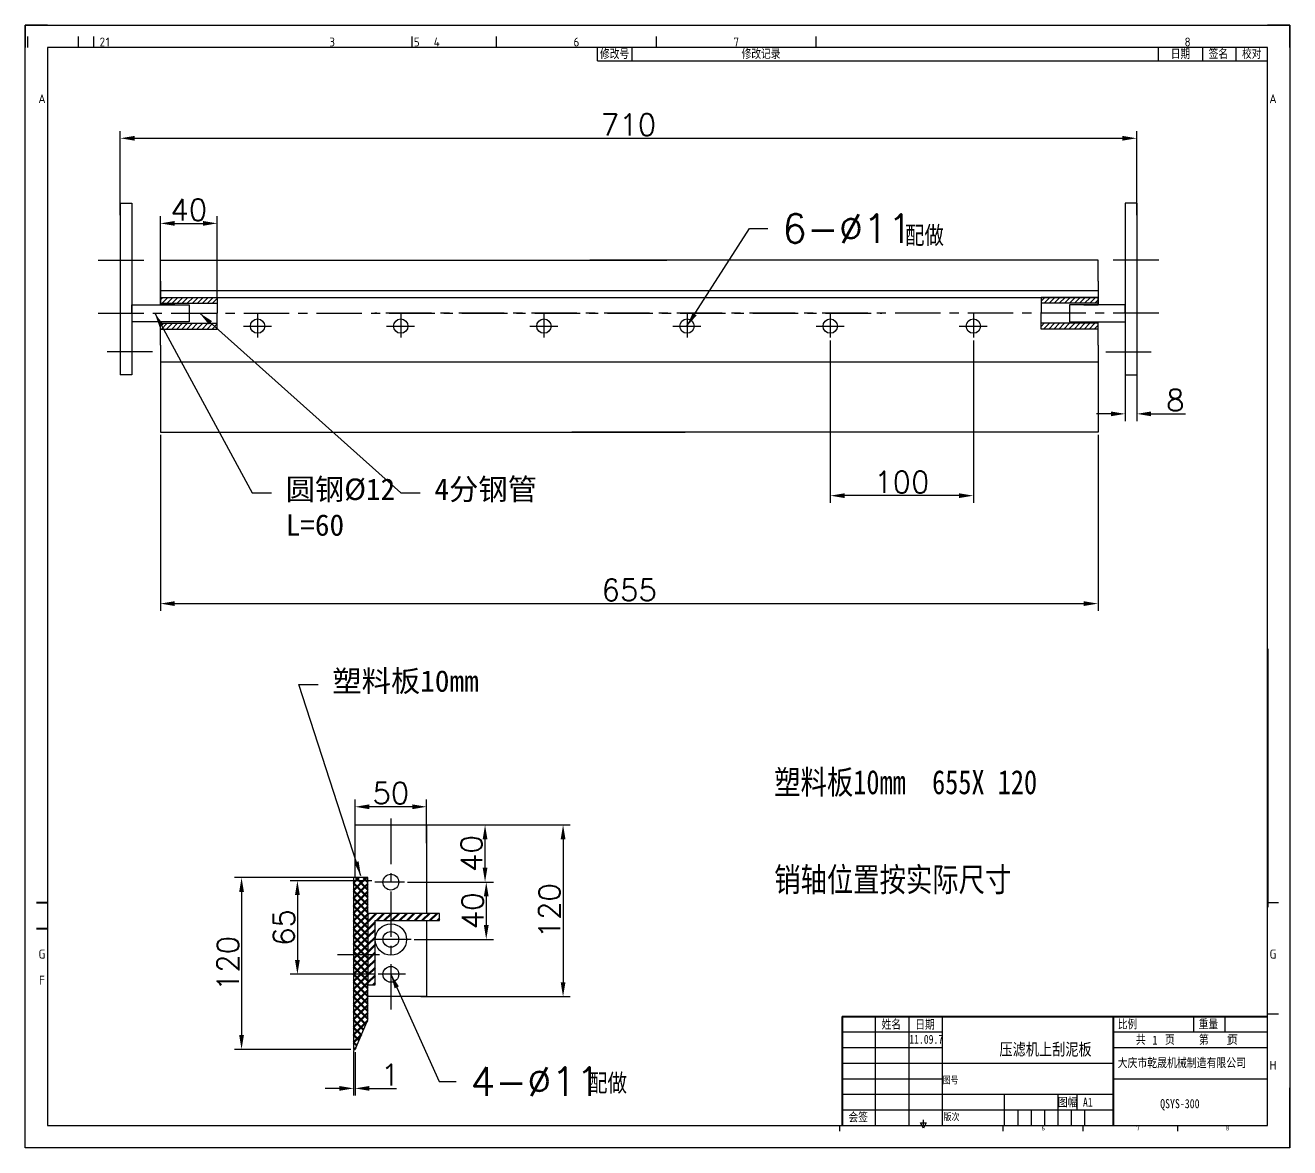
# Model space of a CAD drawing. Header units: inches. Extents: x -166203 to -65610, y -6981 to 11093.
# Drawn here: x -90611 to -89728, y -186 to 598 of the extents above; entities that cross this region are included whole.
import ezdxf
from ezdxf.enums import TextEntityAlignment as Align

# ---------------------------------------------------------------- set-up
doc = ezdxf.new("R2010")
doc.units = ezdxf.units.IN
doc.header["$MEASUREMENT"] = 0
doc.linetypes.add('CENTERX2', pattern=[101.6, 63.5, -12.7, 12.7, -12.7])
doc.layers.get('0').update_dxf_attribs({"lineweight": 25})
doc.layers.get('Defpoints').update_dxf_attribs({"color": 5})
doc.layers.add('BODY', color=4, linetype='Continuous', lineweight=50)
doc.layers.add('图层2', color=3, linetype='Continuous', lineweight=40)
doc.layers.add('FRAME035', color=2, linetype='Continuous')
doc.layers.add('中心线', color=1, linetype='CENTERX2')
doc.styles.add('ISOCP', font='isocp.shx')
doc.styles.get("Standard").update_dxf_attribs({"font": 'txt.shx', "bigfont": 'whgtxt.shx'})
doc.styles.add('STYLE1', font='SIMFANG.TTF', dxfattribs={"width": 0.8, "height": 4})
doc.dimstyles.get("Standard").update_dxf_attribs({"dimtxt": 15, "dimasz": 10, "dimexe": 5, "dimexo": 2, "dimgap": 2, "dimtad": 1, "dimdec": 0, "dimzin": 0, "dimdsep": 46, "dimtxsty": 'Standard', "dimcen": 0.09, "dimclrd": 4, "dimclre": 4, "dimclrt": 4, "dimadec": 1, "dimazin": 0, "dimtfac": 1, "dimtdec": 0, "dimtofl": 0, "dimtmove": 0, "dimatfit": 3, "dimfxl": 0, "dimtolj": 1, "dimtzin": 0, "dimarcsym": 0})

# ---------------------------------------------------------------- blocks, each defined once
blk = doc.blocks.new('*D246')
at = {"color": 4, "lineweight": -2, "ltscale": 0.5}
for p, q in [((-90516.45, 312.14), (-90516.45, 189.28)), ((-89861.45, 312.14), (-89861.45, 189.28)), ((-90506.45, 194.28), (-89871.45, 194.28))]:
    blk.add_line(p, q, dxfattribs=at)
at = {"color": 4, "ltscale": 0.5}
for points in [[(-90506.45, 195.94), (-90506.45, 192.61), (-90516.45, 194.28)], [(-89871.45, 195.94), (-89871.45, 192.61), (-89861.45, 194.28)]]:
    blk.add_solid(points, dxfattribs=at)
at = {"layer": 'Defpoints', "color": 0, "ltscale": 0.5}
for p in [(-90516.45, 314.14), (-89861.45, 314.14), (-89861.45, 194.28)]:
    blk.add_point(p, dxfattribs=at)
at = {"color": 4, "ltscale": 0.5, "insert": (-90188.95, 203.78), "char_height": 15, "attachment_point": 5}
blk.add_mtext('\\A1;655', dxfattribs=at)
blk = doc.blocks.new('*D247')
at = {"color": 4, "lineweight": -2, "ltscale": 0.5}
for p, q in [((-90544.45, 465.58), (-90544.45, 524.4)), ((-89834.45, 465.58), (-89834.45, 524.4)), ((-90534.45, 519.4), (-89844.45, 519.4))]:
    blk.add_line(p, q, dxfattribs=at)
at = {"color": 4, "ltscale": 0.5}
for points in [[(-90534.45, 521.07), (-90534.45, 517.73), (-90544.45, 519.4)], [(-89844.45, 521.07), (-89844.45, 517.73), (-89834.45, 519.4)]]:
    blk.add_solid(points, dxfattribs=at)
at = {"layer": 'Defpoints', "color": 0, "ltscale": 0.5}
for p in [(-89834.45, 519.4), (-90544.45, 463.58), (-89834.45, 463.58)]:
    blk.add_point(p, dxfattribs=at)
at = {"color": 4, "ltscale": 0.5, "insert": (-90189.45, 528.9), "char_height": 15, "attachment_point": 5}
blk.add_mtext('\\A1;710', dxfattribs=at)
blk = doc.blocks.new('*D249')
at = {"color": 4, "lineweight": -2, "ltscale": 0.5}
for p, q in [((-90048.54, 378.14), (-90048.54, 264.7)), ((-89948.54, 378.14), (-89948.54, 264.7)), ((-89958.54, 269.7), (-90038.54, 269.7))]:
    blk.add_line(p, q, dxfattribs=at)
at = {"color": 4, "ltscale": 0.5}
for points in [[(-90038.54, 271.37), (-90038.54, 268.04), (-90048.54, 269.7)], [(-89958.54, 271.37), (-89958.54, 268.04), (-89948.54, 269.7)]]:
    blk.add_solid(points, dxfattribs=at)
at = {"layer": 'Defpoints', "color": 0, "ltscale": 0.5}
for p in [(-90048.54, 380.14), (-89948.54, 380.14), (-90048.54, 269.7)]:
    blk.add_point(p, dxfattribs=at)
at = {"color": 4, "ltscale": 0.5, "insert": (-89998.54, 279.2), "char_height": 15, "attachment_point": 5}
blk.add_mtext('\\A1;100', dxfattribs=at)
blk = doc.blocks.new('*D250')
at = {"color": 4, "lineweight": -2, "ltscale": 0.5}
for p, q in [((-90516.45, 407.64), (-90516.45, 464.95)), ((-90506.45, 459.95), (-90486.72, 459.95)), ((-90476.72, 407.64), (-90476.72, 464.95))]:
    blk.add_line(p, q, dxfattribs=at)
at = {"color": 4, "ltscale": 0.5}
for points in [[(-90506.45, 461.62), (-90506.45, 458.28), (-90516.45, 459.95)], [(-90486.72, 461.62), (-90486.72, 458.28), (-90476.72, 459.95)]]:
    blk.add_solid(points, dxfattribs=at)
at = {"layer": 'Defpoints', "color": 0, "ltscale": 0.5}
for p in [(-90476.72, 459.95), (-90516.45, 405.64), (-90476.72, 405.64)]:
    blk.add_point(p, dxfattribs=at)
at = {"color": 4, "ltscale": 0.5, "insert": (-90496.59, 469.45), "char_height": 15, "attachment_point": 5}
blk.add_mtext('\\A1;40', dxfattribs=at)
blk = doc.blocks.new('*D251')
at = {"color": 4, "lineweight": -2, "ltscale": 0.5}
for p, q in [((-90334.61, 39.67), (-90230.15, 39.67)), ((-90235.15, 29.67), (-90235.15, -70.33)), ((-90334.61, -80.33), (-90230.15, -80.33))]:
    blk.add_line(p, q, dxfattribs=at)
at = {"color": 4, "ltscale": 0.5}
for points in [[(-90236.81, 29.67), (-90233.48, 29.67), (-90235.15, 39.67)], [(-90236.81, -70.33), (-90233.48, -70.33), (-90235.15, -80.33)]]:
    blk.add_solid(points, dxfattribs=at)
at = {"layer": 'Defpoints', "color": 0, "ltscale": 0.5}
for p in [(-90336.61, 39.67), (-90336.61, -80.33), (-90235.15, -80.33)]:
    blk.add_point(p, dxfattribs=at)
at = {"color": 4, "ltscale": 0.5, "insert": (-90244.65, -20.33), "char_height": 15, "attachment_point": 5, "rotation": 90}
blk.add_mtext('\\A1;120', dxfattribs=at)
blk = doc.blocks.new('*D252')
at = {"color": 4, "lineweight": -2, "ltscale": 0.5}
for p, q in [((-90380.44, 26.82), (-90380.44, 57.32)), ((-90330.44, 26.82), (-90330.44, 57.32)), ((-90340.44, 52.32), (-90370.44, 52.32))]:
    blk.add_line(p, q, dxfattribs=at)
at = {"color": 4, "ltscale": 0.5}
for points in [[(-90370.44, 53.99), (-90370.44, 50.65), (-90380.44, 52.32)], [(-90340.44, 53.99), (-90340.44, 50.65), (-90330.44, 52.32)]]:
    blk.add_solid(points, dxfattribs=at)
at = {"layer": 'Defpoints', "color": 0, "ltscale": 0.5}
for p in [(-90380.44, 52.32), (-90380.44, 24.82), (-90330.44, 24.82)]:
    blk.add_point(p, dxfattribs=at)
at = {"color": 4, "ltscale": 0.5, "insert": (-90355.44, 61.82), "char_height": 15, "attachment_point": 5}
blk.add_mtext('\\A1;50', dxfattribs=at)
blk = doc.blocks.new('*D253')
at = {"color": 4, "lineweight": -2, "ltscale": 0.5}
for p, q in [((-90343.88, 39.67), (-90284.65, 39.67)), ((-90289.65, 9.67), (-90289.65, 29.67)), ((-90343.88, -0.33), (-90284.65, -0.33))]:
    blk.add_line(p, q, dxfattribs=at)
at = {"color": 4, "ltscale": 0.5}
for points in [[(-90291.31, 29.67), (-90287.98, 29.67), (-90289.65, 39.67)], [(-90291.31, 9.67), (-90287.98, 9.67), (-90289.65, -0.33)]]:
    blk.add_solid(points, dxfattribs=at)
at = {"layer": 'Defpoints', "color": 0, "ltscale": 0.5}
for p in [(-90345.88, 39.67), (-90289.65, 39.67), (-90345.88, -0.33)]:
    blk.add_point(p, dxfattribs=at)
at = {"color": 4, "ltscale": 0.5, "insert": (-90299.15, 19.67), "char_height": 15, "attachment_point": 5, "rotation": 90}
blk.add_mtext('\\A1;40', dxfattribs=at)
blk = doc.blocks.new('*D254')
at = {"color": 4, "lineweight": -2, "ltscale": 0.5}
for p, q in [((-90312.26, -0.33), (-90283.82, -0.33)), ((-90288.82, -10.33), (-90288.82, -30.33)), ((-90339.2, -40.33), (-90283.82, -40.33))]:
    blk.add_line(p, q, dxfattribs=at)
at = {"color": 4, "ltscale": 0.5}
for points in [[(-90290.49, -10.33), (-90287.15, -10.33), (-90288.82, -0.33)], [(-90290.49, -30.33), (-90287.15, -30.33), (-90288.82, -40.33)]]:
    blk.add_solid(points, dxfattribs=at)
at = {"layer": 'Defpoints', "color": 0, "ltscale": 0.5}
for p in [(-90314.26, -0.33), (-90341.2, -40.33), (-90288.82, -40.33)]:
    blk.add_point(p, dxfattribs=at)
at = {"color": 4, "ltscale": 0.5, "insert": (-90298.32, -20.33), "char_height": 15, "attachment_point": 5, "rotation": 90}
blk.add_mtext('\\A1;40', dxfattribs=at)
blk = doc.blocks.new('*D255')
at = {"color": 4, "lineweight": -2, "ltscale": 0.5}
for p, q in [((-90368.66, 0.67), (-90425.74, 0.67)), ((-90420.74, -9.33), (-90420.74, -54.72)), ((-90366.36, -64.72), (-90425.74, -64.72))]:
    blk.add_line(p, q, dxfattribs=at)
at = {"color": 4, "ltscale": 0.5}
for points in [[(-90422.41, -9.33), (-90419.08, -9.33), (-90420.74, 0.67)], [(-90422.41, -54.72), (-90419.08, -54.72), (-90420.74, -64.72)]]:
    blk.add_solid(points, dxfattribs=at)
at = {"layer": 'Defpoints', "color": 0, "ltscale": 0.5}
for p in [(-90366.66, 0.67), (-90420.74, -64.72), (-90364.36, -64.72)]:
    blk.add_point(p, dxfattribs=at)
at = {"color": 4, "ltscale": 0.5, "insert": (-90430.24, -32.02), "char_height": 15, "attachment_point": 5, "rotation": 90}
blk.add_mtext('\\A1;65', dxfattribs=at)
blk = doc.blocks.new('*D256')
at = {"color": 4, "lineweight": -2, "ltscale": 0.5}
for p, q in [((-90379.74, 2.8), (-90464.74, 2.8)), ((-90459.74, -7.2), (-90459.74, -107.2)), ((-90383.44, -117.2), (-90464.74, -117.2))]:
    blk.add_line(p, q, dxfattribs=at)
at = {"color": 4, "ltscale": 0.5}
for points in [[(-90461.4, -7.2), (-90458.07, -7.2), (-90459.74, 2.8)], [(-90461.4, -107.2), (-90458.07, -107.2), (-90459.74, -117.2)]]:
    blk.add_solid(points, dxfattribs=at)
at = {"layer": 'Defpoints', "color": 0, "ltscale": 0.5}
for p in [(-90377.74, 2.8), (-90459.74, -117.2), (-90381.44, -117.2)]:
    blk.add_point(p, dxfattribs=at)
at = {"color": 4, "ltscale": 0.5, "insert": (-90469.24, -57.2), "char_height": 15, "attachment_point": 5, "rotation": 90}
blk.add_mtext('\\A1;120', dxfattribs=at)
blk = doc.blocks.new('*D257')
at = {"color": 4, "lineweight": -2, "ltscale": 0.5}
for p, q in [((-89842.45, 356.37), (-89842.45, 321.86)), ((-89834.45, 356.37), (-89834.45, 321.86)), ((-89852.45, 326.86), (-89862.45, 326.86)), ((-89824.45, 326.86), (-89800.45, 326.86))]:
    blk.add_line(p, q, dxfattribs=at)
at = {"color": 4, "ltscale": 0.5}
for points in [[(-89852.45, 328.52), (-89852.45, 325.19), (-89842.45, 326.86)], [(-89824.45, 328.52), (-89824.45, 325.19), (-89834.45, 326.86)]]:
    blk.add_solid(points, dxfattribs=at)
at = {"layer": 'Defpoints', "color": 0, "ltscale": 0.5}
for p in [(-89842.45, 358.37), (-89834.45, 358.37), (-89834.45, 326.86)]:
    blk.add_point(p, dxfattribs=at)
at = {"color": 4, "ltscale": 0.5, "insert": (-89807.45, 336.36), "char_height": 15, "attachment_point": 5}
blk.add_mtext('\\A1;8', dxfattribs=at)
blk = doc.blocks.new('*D268')
at = {"color": 4, "lineweight": -2, "ltscale": 0.5}
for p, q in [((-90381.44, -117.88), (-90381.44, -149.44)), ((-90380.44, -119.2), (-90380.44, -149.44)), ((-90391.44, -144.44), (-90401.44, -144.44)), ((-90370.44, -144.44), (-90351.44, -144.44))]:
    blk.add_line(p, q, dxfattribs=at)
at = {"color": 4, "ltscale": 0.5}
for points in [[(-90391.44, -142.77), (-90391.44, -146.1), (-90381.44, -144.44)], [(-90370.44, -142.77), (-90370.44, -146.1), (-90380.44, -144.44)]]:
    blk.add_solid(points, dxfattribs=at)
at = {"layer": 'Defpoints', "color": 0, "ltscale": 0.5}
for p in [(-90381.44, -115.88), (-90380.44, -117.2), (-90380.44, -144.44)]:
    blk.add_point(p, dxfattribs=at)
at = {"color": 4, "ltscale": 0.5, "insert": (-90355.94, -134.94), "char_height": 15, "attachment_point": 5}
blk.add_mtext('\\A1;1', dxfattribs=at)

msp = doc.modelspace()

# ---------------------------------------------------------------- hatches: boundary and pattern name
at = {"ltscale": 0.5}
h = msp.add_hatch(dxfattribs=at)
h.set_pattern_fill('ANSI31', color=256, scale=20, style=0)
h.set_pattern_definition([(45, (-32.6089, 412.5144), (-1.76776695, 1.76776695), [])])
h.paths.add_polyline_path([(-90476.72, 404.14), (-90476.72, 408.14), (-90516.45, 408.14), (-90516.45, 404.14)])
h.paths.add_polyline_path([(-90516.45, 390.14), (-90516.45, 386.14), (-90476.72, 386.14), (-90476.72, 390.14)])
h = msp.add_hatch(dxfattribs=at)
h.set_pattern_fill('ANSI31', color=256, scale=20, style=0)
h.set_pattern_definition([(45, (-31.6089, 412.5144), (-1.76776695, 1.76776695), [])])
h.paths.add_polyline_path([(-89861.45, 404.14), (-89861.45, 408.14), (-89901.17, 408.14), (-89901.17, 404.14)])
h.paths.add_polyline_path([(-89901.17, 390.14), (-89901.17, 386.14), (-89861.45, 386.14), (-89861.45, 390.14)])
at = {"layer": 'BODY', "ltscale": 0.5}
h = msp.add_hatch(dxfattribs=at)
h.set_pattern_fill('ANSI37', color=256, scale=30, style=0)
h.set_pattern_definition([(45, (0, 309.2746), (-2.65165043, 2.65165043), []), (135, (0, 309.2746), (-2.65165043, -2.65165043), [])])
h.paths.add_polyline_path([(-90381.44, -51.09), (-90371.44, -51.09), (-90371.44, -22.2), (-90371.44, 2.8), (-90381.44, 2.8)])
h.paths.add_polyline_path([(-90381.44, -117.2), (-90380.44, -117.2), (-90371.44, -96.59), (-90371.44, -70.98), (-90371.44, -51.09), (-90381.44, -51.09)])
h = msp.add_hatch(dxfattribs=at)
h.set_pattern_fill('ANSI31', color=256, scale=30, style=0)
h.set_pattern_definition([(45, (0, 309.2746), (-2.65165043, 2.65165043), [])])
h.paths.add_polyline_path([(-90321.44, -22.2), (-90355.44, -22.2), (-90355.44, -27.2), (-90321.44, -27.2)])
h.paths.add_polyline_path([(-90366.44, -27.2), (-90355.44, -27.2), (-90355.44, -22.2), (-90371.44, -22.2), (-90371.44, -51.09), (-90366.44, -51.09), (-90366.44, -29.97)])
h.paths.add_polyline_path([(-90371.44, -72.2), (-90366.44, -72.2), (-90366.44, -51.09), (-90371.44, -51.09)])

# ---------------------------------------------------------------- linework, layer by layer
at = {"color": 3, "linetype": 'Continuous'}
for p, q in [((-90610.81, 598.36), (-90610.81, 582.8)), ((-90595.26, 598.36), (-90610.81, 598.36)), ((-89727.56, 598.36), (-89743.12, 598.36)), ((-89727.56, 582.8), (-89727.56, 598.36)), ((-90609.02, 582.8), (-90609.02, 590.58)), ((-90573.67, 582.8), (-90573.67, 590.58)), ((-90562.83, 582.8), (-90562.83, 590.58)), ((-90340.66, 582.8), (-90340.66, 590.58)), ((-90281.58, 582.8), (-90281.58, 590.58)), ((-90169.99, 582.8), (-90169.99, 590.58)), ((-90058.41, 582.8), (-90058.41, 590.58)), ((-89735.34, -14.82), (-89743.12, -14.82)), ((-90016.9, -170.34), (-90016.9, -94.13)), ((-89993.33, -170.34), (-89993.33, -94.13)), ((-89794.44, -105.02), (-89794.44, -94.13)), ((-89772.66, -105.02), (-89772.66, -94.13)), ((-89735.34, -92.58), (-89743.12, -92.58)), ((-90040.22, -105.02), (-89970, -105.02)), ((-89850.94, -105.02), (-89743.12, -105.02)), ((-90040.22, -115.91), (-89970, -115.91)), ((-89850.94, -115.91), (-89743.12, -115.91)), ((-90040.22, -126.79), (-89970, -126.79)), ((-90040.22, -137.68), (-89970, -137.68)), ((-90040.22, -148.57), (-89970, -148.57)), ((-89926.69, -170.34), (-89926.69, -148.57)), ((-89889.37, -170.34), (-89889.37, -148.57)), ((-89876.26, -148.57), (-89876.26, -159.45)), ((-90040.22, -159.45), (-89850.94, -159.45)), ((-89983.46, -170.34), (-89983.46, -166.45)), ((-89917.36, -170.34), (-89917.36, -159.45)), ((-89908.03, -170.34), (-89908.03, -159.45)), ((-89898.7, -170.34), (-89898.7, -159.45)), ((-89880.04, -170.34), (-89880.04, -159.45)), ((-89870.71, -170.34), (-89870.71, -159.45)), ((-90041.89, -174.23), (-90041.89, -170.34)), ((-89983.46, -172.28), (-89985.4, -168.4)), ((-89985.4, -168.4), (-89981.52, -168.4)), ((-89981.52, -168.4), (-89983.46, -172.28)), ((-89927.67, -174.23), (-89927.67, -170.34)), ((-89871.87, -174.23), (-89871.87, -170.34)), ((-89805.64, -174.23), (-89805.64, -170.34)), ((-89727.56, -185.89), (-89727.56, -170.34)), ((-89727.56, -185.89), (-89743.12, -185.89))]:
    msp.add_line(p, q, dxfattribs=at)
at = {"color": 2, "linetype": 'Continuous'}
for p, q in [((-89743.12, 582.8), (-90595.26, 582.8)), ((-90595.26, 582.8), (-90595.26, -170.34)), ((-90211.2, 573.47), (-90211.2, 582.8)), ((-90186.94, 573.47), (-90186.94, 582.8)), ((-89819.32, 573.47), (-89819.32, 582.8)), ((-89788.22, 573.47), (-89788.22, 582.8)), ((-89764.89, 573.47), (-89764.89, 582.8)), ((-89743.12, -170.34), (-89743.12, 582.8)), ((-90211.2, 573.47), (-89743.12, 573.47)), ((-90040.22, -94.13), (-89743.12, -94.13)), ((-89970, -170.34), (-89970, -94.13)), ((-89970, -126.79), (-89850.94, -126.79)), ((-89850.94, -137.68), (-89743.12, -137.68)), ((-89970, -148.57), (-89850.94, -148.57)), ((-89727.56, -185.89), (-89727.56, -143.98)), ((-90595.26, -170.34), (-89743.12, -170.34))]:
    msp.add_line(p, q, dxfattribs=at)
at = {"ltscale": 0.5}
for p, q in [((-90544.45, 474.14), (-90536.45, 474.14)), ((-90544.45, 474.14), (-90544.45, 354.14)), ((-90536.45, 474.14), (-90536.45, 354.14)), ((-89834.45, 474.14), (-89842.45, 474.14)), ((-89842.45, 474.14), (-89842.45, 354.14)), ((-89834.45, 474.14), (-89834.45, 354.14)), ((-90516.45, 419.48), (-90516.45, 434.14)), ((-90516.45, 434.14), (-90162.56, 434.14)), ((-89861.45, 434.14), (-90216.34, 434.14)), ((-89861.45, 419.48), (-89861.45, 434.14)), ((-90516.45, 419.48), (-90516.45, 403.14)), ((-89861.45, 419.48), (-89861.45, 403.14)), ((-90516.45, 413.14), (-89861.45, 413.14)), ((-90516.45, 403.14), (-90516.45, 408.14)), ((-90516.45, 408.14), (-89861.45, 408.14)), ((-90476.72, 408.14), (-90476.72, 397.14)), ((-89861.45, 408.14), (-89901.17, 408.14)), ((-89901.17, 408.14), (-89901.17, 397.14)), ((-89861.45, 403.14), (-89861.45, 408.14)), ((-90536.45, 397.14), (-90536.45, 403.14)), ((-90536.45, 403.14), (-90496.45, 403.14)), ((-90536.45, 403.14), (-90506.45, 403.14)), ((-90516.45, 404.14), (-90476.72, 404.14)), ((-90506.45, 403.14), (-90516.45, 403.14)), ((-90496.45, 403.14), (-90496.45, 391.14)), ((-89861.45, 404.14), (-89901.17, 404.14)), ((-89842.45, 403.14), (-89881.45, 403.14)), ((-89881.45, 403.14), (-89881.45, 391.14)), ((-89842.45, 403.14), (-89871.45, 403.14)), ((-89871.45, 403.14), (-89861.45, 403.14)), ((-89842.45, 397.14), (-89842.45, 403.14)), ((-90496.45, 391.14), (-90536.45, 391.14)), ((-90516.45, 374.81), (-90516.45, 391.14)), ((-90516.45, 390.14), (-90476.72, 390.14)), ((-90476.72, 386.14), (-90476.72, 397.14)), ((-89901.17, 386.14), (-89901.17, 397.14)), ((-89861.45, 390.14), (-89901.17, 390.14)), ((-89881.45, 391.14), (-89842.45, 391.14)), ((-89861.45, 374.81), (-89861.45, 391.14)), ((-90516.45, 386.14), (-90476.72, 386.14)), ((-89861.45, 386.14), (-89901.17, 386.14)), ((-90516.45, 374.81), (-90516.45, 314.14)), ((-89861.45, 374.81), (-89861.45, 314.14)), ((-90516.45, 363.14), (-89861.45, 363.14)), ((-90536.45, 354.14), (-90544.45, 354.14)), ((-89842.45, 354.14), (-89834.45, 354.14)), ((-90516.45, 314.14), (-90149.93, 314.14)), ((-89861.45, 314.14), (-90228.97, 314.14)), ((-90371.44, 2.8), (-90381.44, 2.8)), ((-90381.44, 2.8), (-90381.44, -117.2)), ((-90371.44, -22.2), (-90371.44, 2.8)), ((-90321.44, -22.2), (-90371.44, -22.2)), ((-90371.44, -22.2), (-90371.44, -72.2)), ((-90321.44, -27.2), (-90321.44, -22.2)), ((-90366.44, -40.42), (-90366.44, -27.2)), ((-90366.44, -27.2), (-90321.44, -27.2)), ((-90366.44, -72.2), (-90366.44, -29.97)), ((-90371.44, -96.59), (-90371.44, -70.98)), ((-90371.44, -72.2), (-90366.44, -72.2)), ((-90330.44, -80.33), (-90371.44, -80.33)), ((-90380.44, -117.2), (-90371.44, -96.59)), ((-90381.44, -117.2), (-90380.44, -117.2))]:
    msp.add_line(p, q, dxfattribs=at)
at = {"ltscale": 2}
for p, q in [((-90380.44, 39.67), (-90330.44, 39.67)), ((-90380.44, 2.8), (-90380.44, 39.67)), ((-90330.44, 39.67), (-90330.44, -22.2)), ((-90330.44, -27.2), (-90330.44, -80.33))]:
    msp.add_line(p, q, dxfattribs=at)
at = {"ltscale": 0.5}
for centre, radius in [((-90448.54, 388.14), 5), ((-90348.54, 388.14), 5), ((-90248.54, 388.14), 5), ((-90148.54, 388.14), 5), ((-90048.54, 388.14), 5), ((-89948.54, 388.14), 5), ((-90355.44, -40.42), 11)]:
    msp.add_circle(centre, radius, dxfattribs=at)
at = {"ltscale": 2}
for centre in [(-90355.44, -0.33), (-90355.44, -40.33), (-90355.44, -64.72)]:
    msp.add_circle(centre, 5.5, dxfattribs=at)
at = {"layer": 'FRAME035', "color": 3}
for p, q in [((-90610.81, 598.36), (-89727.56, 598.36)), ((-90610.81, -185.89), (-90610.81, 598.36)), ((-89727.56, 598.36), (-89727.56, -185.89)), ((-89727.56, -185.89), (-90610.81, -185.89))]:
    msp.add_line(p, q, dxfattribs=at)
at = {"layer": '中心线', "ltscale": 0.5}
for p, q in [((-90559.79, 434.14), (-90521.89, 434.14)), ((-89819.1, 434.14), (-89856.01, 434.14)), ((-90559.79, 397.14), (-90012.37, 397.14)), ((-90448.54, 397.14), (-90448.54, 380.14)), ((-89819.1, 397.14), (-90366.53, 397.14)), ((-90348.54, 397.14), (-90348.54, 380.14)), ((-90248.54, 397.14), (-90248.54, 380.14)), ((-90148.54, 397.14), (-90148.54, 380.14)), ((-90048.54, 397.14), (-90048.54, 380.14)), ((-89948.54, 397.14), (-89948.54, 380.14)), ((-90458.43, 388.14), (-90438.85, 388.14)), ((-90358.43, 388.14), (-90338.85, 388.14)), ((-90258.43, 388.14), (-90238.85, 388.14)), ((-90158.43, 388.14), (-90138.85, 388.14)), ((-90058.43, 388.14), (-90038.85, 388.14)), ((-89958.43, 388.14), (-89938.85, 388.14)), ((-90521.89, 370.14), (-90559.16, 370.14)), ((-89856.01, 370.14), (-89819.73, 370.14)), ((-90355.44, 44.03), (-90355.44, -93.13)), ((-90345.88, -0.33), (-90366.66, -0.33)), ((-90341.2, -40.33), (-90367.43, -40.33)), ((-90363.32, -51.09), (-90392.76, -51.09)), ((-90345.28, -64.72), (-90364.36, -64.72))]:
    msp.add_line(p, q, dxfattribs=at)
at = {"layer": '图层2', "ltscale": 2}
for p, q in [((-89743.12, 162.75), (-89743.12, -17.93)), ((-90040.22, -94.13), (-90040.22, -170.34)), ((-89850.94, -94.13), (-89850.94, -170.34))]:
    msp.add_line(p, q, dxfattribs=at)
at = {"layer": '图层2', "color": 3, "linetype": 'Continuous'}
for p, q in [((-90595.26, -14.82), (-90603.04, -14.82)), ((-90595.26, -33.06), (-90603.04, -33.06))]:
    msp.add_line(p, q, dxfattribs=at)
at = {"layer": '图层2', "ltscale": 10}
msp.add_line((-90040.22, -94.13), (-89743.12, -94.13), dxfattribs=at)

# ---------------------------------------------------------------- texts
at = {"color": 3, "linetype": 'Continuous', "style": 'ISOCP'}
for s, height, p in [('2', 6.22, (-90557.01, 586.69)), ('1', 6.22, (-90553.23, 586.69)), ('3', 6.22, (-90396.46, 586.69)), ('5', 6.22, (-90337.37, 586.69)), ('4', 6.22, (-90323.38, 586.69)), ('6', 6.22, (-90225.78, 586.69)), ('7', 6.22, (-90114.2, 586.69)), ('8', 6.22, (-89798.91, 586.69)), ('A', 6.22, (-90599.15, 547.03)), ('A', 6.22, (-89739.23, 547.03)), ('G', 6.22, (-89739.23, -50.59)), ('H', 6.22, (-89739.23, -128.35)), ('6', 3.11, (-89899.77, -172.28)), ('7', 3.11, (-89833.54, -172.28)), ('8', 3.11, (-89771.01, -172.28))]:
    msp.add_text(s, height=height, dxfattribs=at).set_placement(p, align=Align.MIDDLE)
at = {"color": 3, "linetype": 'Continuous', "style": 'STYLE1', "width": 0.8}
for s, height, p in [('修改号', 6.221, (-90209.35, 575.47)), ('修改记录', 6.221, (-90110.47, 575.47)), ('日期', 6.221, (-89810.65, 575.47)), ('签名', 6.221, (-89784.19, 575.57)), ('校对', 6.221, (-89760.86, 575.54)), ('配做', 12.442, (-89996.26, 445.44)), ('塑料板10mm  655X 120', 16.8609, (-90087.65, 61.12)), ('销轴位置按实际尺寸', 16.861, (-90087.65, -6.95)), ('姓名', 6.221, (-90012.66, -102.67)), ('日期', 6.221, (-89989.09, -102.77)), ('比例', 6.221, (-89847.68, -102.53)), ('重量', 6.221, (-89791.18, -102.5)), ('11.09.7', 6.221, (-89993.32, -113.24)), ('压滤机上刮泥板', 8.43, (-89930.32, -121.35)), ('1', 6.22, (-89823.42, -113.83)), ('1', 6.22, (-89771.8, -113.97)), ('大庆市乾晟机械制造有限公司', 6.3228, (-89847.75, -129.63)), ('配做', 12.442, (-90217.68, -146.8)), ('图号', 4.977, (-89970, -141.02)), ('图幅', 6.221, (-89889.45, -157.1)), ('A1', 6.221, (-89871.98, -157.21)), ('QSYS-300', 6.323, (-89818.06, -158.27)), ('会签', 6.221, (-90035.78, -167.53)), ('版次', 4.977, (-89969.35, -166.76))]:
    msp.add_text(s, height=height, dxfattribs=at).set_placement(p)
at = {"color": 2, "linetype": 'Continuous', "style": 'STYLE1', "width": 0.8}
msp.add_text('共    页     第    页', height=6.2208, dxfattribs=at).set_placement((-89834.98, -113.36))
at = {"color": 4, "ltscale": 0.5, "attachment_point": 1}
for s, insert, char_height, width in [('\\A1;6-%%c11', (-90082.03, 466.35), 20, 25), ('{\\fSimSun|b0|i0|c134|p2;圆钢%%c12 L=60}', (-90428.91, 281.7), 15, 105.5686), ('{\\fSimSun|b0|i0|c134|p2;4分钢管}', (-90324.99, 281.7), 15, 105.5686), ('{\\fSimSun|b0|i0|c134|p2;塑料板10mm}', (-90396.3, 147.72), 15, 183.4231), ('\\A1;4-%%C11', (-90299.73, -129.55), 20, 25)]:
    msp.add_mtext(s, dxfattribs=dict(at, insert=insert, char_height=char_height, width=width))
at = {"layer": '图层2', "color": 3, "linetype": 'Continuous', "style": 'ISOCP'}
for s, p in [('G', (-90599.15, -50.59)), ('F', (-90599.15, -68.83))]:
    msp.add_text(s, height=6.22, dxfattribs=at).set_placement(p, align=Align.MIDDLE)

# ---------------------------------------------------------------- dimensions: what is measured, and where the dimension line sits
at = {"ltscale": 0.5}
for base, p1, p2, picture, middle in [((-89834.45, 519.4), (-90544.45, 463.58), (-89834.45, 463.58), '*D247', (-90189.45, 528.9)), ((-90476.72, 459.95), (-90516.45, 405.64), (-90476.72, 405.64), '*D250', (-90496.59, 469.45)), ((-90048.54, 269.7), (-89948.54, 380.14), (-90048.54, 380.14), '*D249', (-89998.54, 279.2)), ((-89834.45, 326.86), (-89842.45, 358.37), (-89834.45, 358.37), '*D257', (-89807.45, 336.36)), ((-89861.45, 194.28), (-90516.45, 314.14), (-89861.45, 314.14), '*D246', (-90188.95, 203.78)), ((-90380.44, 52.32), (-90330.44, 24.82), (-90380.44, 24.82), '*D252', (-90355.44, 61.82)), ((-90380.44, -144.44), (-90381.44, -115.88), (-90380.44, -117.2), '*D268', (-90355.94, -134.94))]:
    dim = msp.add_linear_dim(base=base, p1=p1, p2=p2, dimstyle='Standard', dxfattribs=at)
    dim.commit()
    dim.dimension.update_dxf_attribs({"geometry": picture, "text_midpoint": middle})
for base, p1, p2, picture, middle in [((-90289.65, 39.67), (-90345.88, -0.33), (-90345.88, 39.67), '*D253', (-90299.15, 19.67)), ((-90235.15, -80.33), (-90336.61, 39.67), (-90336.61, -80.33), '*D251', (-90244.65, -20.33)), ((-90459.74, -117.2), (-90377.74, 2.8), (-90381.44, -117.2), '*D256', (-90469.24, -57.2)), ((-90420.74, -64.72), (-90366.66, 0.67), (-90364.36, -64.72), '*D255', (-90430.24, -32.02)), ((-90288.82, -40.33), (-90314.26, -0.33), (-90341.2, -40.33), '*D254', (-90298.32, -20.33))]:
    dim = msp.add_linear_dim(base=base, p1=p1, p2=p2, angle=90, dimstyle='Standard', dxfattribs=at)
    dim.commit()
    dim.dimension.update_dxf_attribs({"geometry": picture, "text_midpoint": middle})

# ---------------------------------------------------------------- leaders
at = {"ltscale": 0.5, "annotation_type": 0, "has_hookline": 1, "hookline_direction": 0}
for points, text_width in [([(-90148.64, 388.14), (-90104.81, 456.35), (-90092.03, 456.35)], 80), ([(-90520.38, 397.14), (-90452.29, 271.7), (-90438.91, 271.7)], 70.75), ([(-90488.95, 397.14), (-90348.37, 271.7), (-90334.99, 271.7)], 72.75), ([(-90376.44, 4.19), (-90419.68, 137.72), (-90406.3, 137.72)], 105.33), ([(-90355.44, -64.72), (-90321.75, -139.55), (-90309.73, -139.55)], 80)]:
    msp.add_leader(points, dimstyle='Standard', override={"dimgap": 10, "dimtad": 0}, dxfattribs=dict(at, text_width=text_width))

doc.saveas('drawing.dxf')
